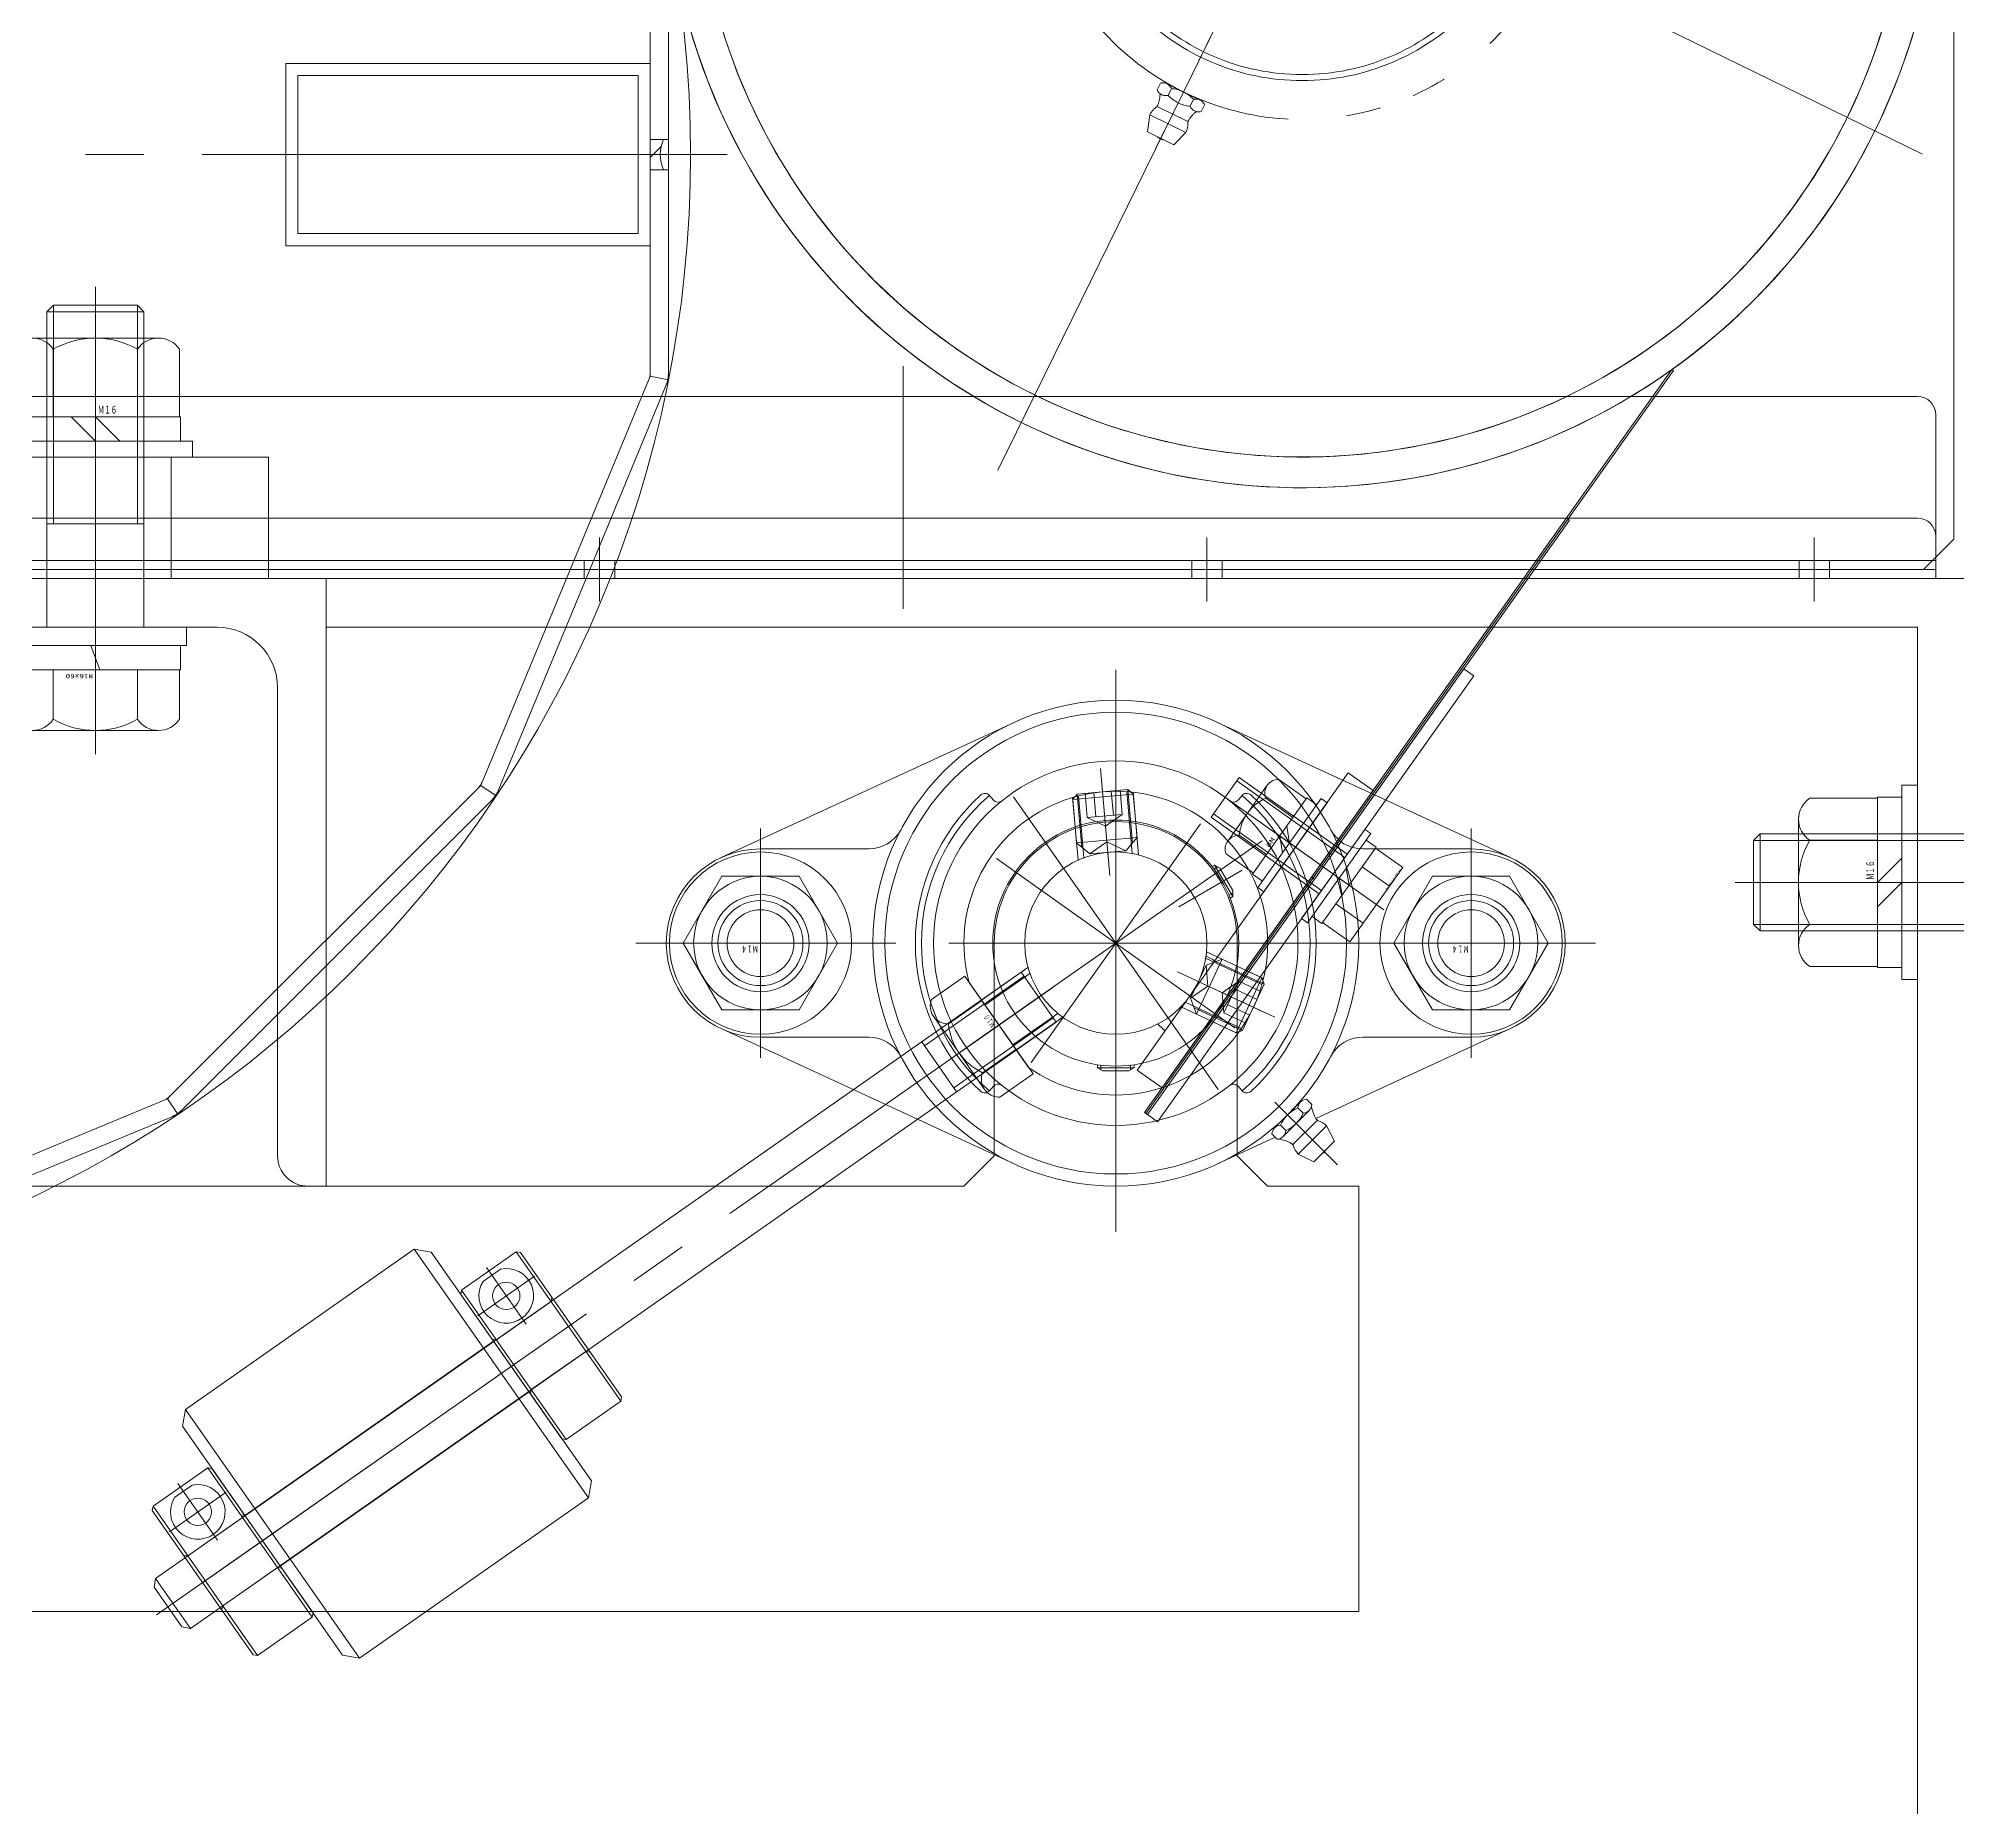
# Model space of a CAD drawing. Units: millimetres at full size. Extents: x -32787 to 32787, y -11878 to 14562.
# Drawn here: x -24617 to -24301, y 12595.9 to 12887.1 of the extents above; entities that cross this region are included whole.
import ezdxf
from ezdxf.enums import TextEntityAlignment as Align

# ---------------------------------------------------------------- set-up
doc = ezdxf.new("R2010")
doc.units = ezdxf.units.MM
doc.header["$LTSCALE"] = 9.6
doc.linetypes.add('CHAIN2', pattern=[12, 9, -1, 1, -1])
doc.linetypes.add('DOUBLE_CHAIN2', pattern=[12.8, 9, -1, 0.6, -0.6, 0.6, -1])
for name, color, linetype, lineweight in [('0-2_0', 2, 'Continuous', 9), ('0-3_05_CENTER', 2, 'CHAIN2', 9), ('0-4_04_HIDDEN', 7, 'Continuous', 9), ('0-5_10_DRAFT', 1, 'Continuous', 9), ('0-7_01_外形線', 134, 'Continuous', 9), ('0-8_04_中心線', 4, 'CHAIN2', 9), ('0-9_03_かくれ線', 5, 'Continuous', 9), ('0-A_06_PHANTOM', 2, 'DOUBLE_CHAIN2', 9)]:
    doc.layers.add(name, color=color, linetype=linetype, lineweight=lineweight)
doc.styles.add('ＭＳ ゴシック', font='')
doc.styles.get('ＭＳ ゴシック').set_extended_font_data('MS Gothic')

# ---------------------------------------------------------------- blocks, each defined once
blk = doc.blocks.new('M14Nv_1_1_1')
at = {"layer": '0-2_0', "color": 134, "linetype": 'CHAIN2'}
for p, q in [((0, -18.89), (0, 18.89)), ((18.89, 0), (-18.89, 0))]:
    blk.add_line(p, q, dxfattribs=at)
at = {"layer": '0-2_0', "color": 134}
for p, q in [((-6.35, 10.999), (-12.7, 0)), ((6.35, 10.999), (-6.35, 10.999)), ((12.7, 0), (6.35, 10.999)), ((-12.7, 0), (-6.35, -10.999)), ((6.35, -10.999), (12.7, 0)), ((-6.35, -10.999), (6.35, -10.999))]:
    blk.add_line(p, q, dxfattribs=at)
for radius in [15, 10.999, 7, 5.5]:
    blk.add_circle((0, 0), radius, dxfattribs=at)
at = {"layer": '0-5_10_DRAFT', "style": 'ＭＳ ゴシック', "width": 0.6}
blk.add_text('Ｍ１４', height=1.1, dxfattribs=at).set_placement((0.387, 0.104), align=Align.BOTTOM_LEFT)
blk = doc.blocks.new('MUCAFL206a_1_1')
at = {"layer": '0-2_0', "linetype": 'CHAIN2'}
for p, q in [((0, -45), (0, 45)), ((-26.163, 26.163), (-36.487, 36.487)), ((-58.5, -13), (-58.5, 13)), ((58.5, -13), (58.5, 13)), ((-79, 0), (79, 0)), ((-20.785, -12), (-10.392, -6))]:
    blk.add_line(p, q, dxfattribs=at)
at = {"layer": '0-2_0'}
for p, q in [((-35.992, 32.598), (-32.598, 35.992)), ((-30.052, 34.719), (-32.598, 35.992)), ((-26.234, 31.95), (-16.752, 36.323)), ((64.991, 14.075), (16.752, 36.323)), ((-34.719, 30.052), (-35.992, 32.598)), ((-34.719, 30.052), (-30.052, 34.719)), ((-29.171, 33.13), (-33.13, 29.171)), ((-31.842, 27.555), (-27.555, 31.842)), ((-26.579, 32.294), (-25.688, 31.404)), ((-64.991, 14.075), (-32.94, 28.857)), ((-26.141, 30.428), (-30.428, 26.141)), ((-28.008, 30.865), (-27.117, 29.975)), ((-31.404, 25.688), (-32.294, 26.579)), ((-30.865, 28.008), (-29.975, 27.117)), ((-20.14, 23.546), (-20.79, 24.306)), ((20.14, 23.546), (20.79, 24.306)), ((-3, 20.027), (-3, 20.5)), ((-2.45, 20.101), (-2.45, 20.818)), ((2.134, 21), (-2.134, 21)), ((3, 20.5), (2.134, 21)), ((2.45, 20.101), (2.45, 20.818)), ((3, 20.027), (3, 20.5)), ((-58.5, 15.5), (-40.666, 15.5)), ((58.5, 15.5), (40.666, 15.5)), ((-18.843, -7.415), (-19.254, -7.652)), ((-19.254, -7.652), (-19.254, -8.652)), ((-19.254, -7.652), (-16.254, -12.848)), ((-18.633, -7.929), (-19.254, -8.287)), ((-19.254, -8.652), (-17.12, -12.348)), ((-16.254, -12.848), (-17.12, -12.348)), ((-16.183, -12.172), (-16.804, -12.531)), ((-15.843, -12.611), (-16.254, -12.848)), ((-64.991, -14.075), (-16.752, -36.323)), ((-58.5, -15.5), (-40.666, -15.5)), ((64.991, -14.075), (16.752, -36.323)), ((58.5, -15.5), (40.666, -15.5)), ((-20.14, -23.546), (-20.79, -24.306)), ((20.14, -23.546), (20.79, -24.306))]:
    blk.add_line(p, q, dxfattribs=at)
blk.add_lwpolyline([(3, 20.5), (-3, 20.5), (-2.134, 21)], dxfattribs=at)
for centre, radius in [((0, 0), 40), ((0, 0), 38), ((0, 0), 30), ((0, 0), 20.25), ((0, 0), 15), ((-58.5, 0), 8), ((58.5, 0), 8)]:
    blk.add_circle(centre, radius, dxfattribs=at)
for centre, radius, start, end in [((-33.243, 33.243), 1.587, 114.55499, 155.44501), ((-32.385, 32.385), 3.3, 17.94674, 45), ((-28.485, 33.649), 0.8, 197.94674, 240.21567), ((-25.902, 38.162), 6, 240.21567, 260.68018), ((-26.45, 30.736), 1.563, 94.73979, 175.26021), ((-32.385, 32.385), 3.3, 225, 252.05326), ((-33.649, 28.485), 0.8, 29.78433, 72.05326), ((-38.162, 25.902), 6, 9.31982, 29.78433), ((-25.669, 25.669), 5.698, 114.22909, 155.77091), ((-32.313, 32.313), 5.698, 294.22909, 335.77091), ((-27.246, 31.533), 1.563, 274.73979, 355.26021), ((-30.736, 26.45), 1.563, 94.73979, 175.26021), ((-31.533, 27.246), 1.563, 274.73979, 355.26021), ((0, 0), 33, 132.33239, 227.66761), ((0, 0), 32, 130.5416, 229.4584), ((-21.55, 23.656), 1, 40.5416, 132.33239), ((-19.38, 24.196), 1, 220.5416, 308.69303), ((19.38, 24.196), 1, 231.30697, 319.4584), ((21.55, 23.656), 1, 47.66761, 139.4584), ((0, 0), 32, 310.5416, 49.4584), ((0, 0), 33, 312.33239, 47.66761), ((-40.666, 21.5), 6, 270, 332.13491), ((40.666, 21.5), 6, 207.86509, 270), ((-58.5, 0), 15.5, 90, 270), ((58.5, 0), 15.5, 270, 90), ((-40.666, -21.5), 6, 27.86509, 90), ((40.666, -21.5), 6, 90, 152.13491), ((-21.55, -23.656), 1, 227.66761, 319.4584), ((-19.38, -24.196), 1, 51.30697, 139.4584), ((19.38, -24.196), 1, 40.5416, 128.69303), ((21.55, -23.656), 1, 220.5416, 312.33239)]:
    blk.add_arc(centre, radius, start, end, dxfattribs=at)
blk = doc.blocks.new('M10Nu_1_1_1')
at = {"layer": '0-2_0', "color": 134}
for p, q in [((-9.8, 0), (-9.8, 6.687)), ((-7.35, 8), (7.35, 8)), ((-4.9, 0), (-4.9, 6.687)), ((4.9, 6.687), (4.9, 0)), ((9.8, 6.687), (9.8, 0)), ((-9.8, 0), (9.8, 0))]:
    blk.add_line(p, q, dxfattribs=at)
at = {"layer": '0-2_0', "color": 134, "linetype": 'CHAIN2'}
blk.add_line((0, 8), (0, 0), dxfattribs=at)
at = {"layer": '0-2_0', "color": 134}
for centre, radius, start, end in [((-7.35, 5.058), 2.942, 33.626, 146.374), ((0, -1.8), 9.8, 60, 120), ((7.35, 5.058), 2.942, 33.626, 146.374)]:
    blk.add_arc(centre, radius, start, end, dxfattribs=at)
at = {"layer": '0-5_10_DRAFT', "style": 'ＭＳ ゴシック', "width": 0.6}
blk.add_text('Ｍ１０', height=0.9164, dxfattribs=at).set_placement((0.256, 0.117), align=Align.BOTTOM_LEFT)
blk = doc.blocks.new('A$C20721D5E_1_1_1')
at = {"layer": '0-2_0', "color": 134}
for p, q in [((-174, 5), (-174, -5)), ((-20, -5), (-20, 5)), ((0, 4.188), (-20, 4.188)), ((0, -4.188), (-20, -4.188))]:
    blk.add_line(p, q, dxfattribs=at)
blk.add_lwpolyline([(0, -5), (-174, -5), (-175, -4), (-175, 4), (-174, 5), (0, 5)], close=True, dxfattribs=at)
at = {"layer": '0-3_05_CENTER'}
blk.add_line((-177.274, 0), (2.616, 0), dxfattribs=at)
blk = doc.blocks.new('A$C61520A35_1_1_1')
at = {"layer": '0-2_0', "color": 134}
blk.add_line((-23.5, 8.529), (-23.5, -8.529), dxfattribs=at)
blk.add_circle((0, 0), 15, dxfattribs=at)
blk.add_arc((0, 0), 25, 199.94844, 160.05156, dxfattribs=at)
at = {"layer": '0-3_05_CENTER'}
for p, q in [((0, 29.392), (0, -29.392)), ((5.593, 9.687), (14.437, 25.006)), ((-29.392, 0), (29.392, 0)), ((5.593, -9.687), (14.437, -25.006))]:
    blk.add_line(p, q, dxfattribs=at)
at = {"layer": '0-4_04_HIDDEN'}
for p, q in [((7.917, 23.713), (2.741, 14.747)), ((8.875, 23.372), (3.764, 14.52)), ((15.803, 19.372), (10.693, 10.52)), ((16.578, 18.713), (11.401, 9.747)), ((-23.5, 5), (-14.142, 5)), ((-23.5, 4), (-14.457, 4)), ((-23.5, -4), (-14.457, -4)), ((-23.5, -5), (-14.142, -5)), ((15.803, -19.372), (10.693, -10.52)), ((16.578, -18.713), (11.401, -9.747)), ((7.917, -23.713), (2.741, -14.747)), ((8.875, -23.372), (3.764, -14.52))]:
    blk.add_line(p, q, dxfattribs=at)
blk = doc.blocks.new('SCS10-12a_1_1_1')
at = {"layer": '0-2_0'}
for p, q in [((0, 14.5), (0.5, 15)), ((0, 14.5), (0, -14.5)), ((0.5, 15), (0.5, -15)), ((0.5, 15), (11.5, 15)), ((11.5, 15), (11.5, -15)), ((11.5, 15), (12, 14.5)), ((12, 14.5), (12, -14.5)), ((0.5, 5), (0, 5.5)), ((0.5, 5), (11.5, 5)), ((12, 5.5), (11.5, 5)), ((0, -5.5), (0.5, -5)), ((0.5, -5), (11.5, -5)), ((11.5, -5), (12, -5.5)), ((0, -14.5), (0.5, -15)), ((0.5, -15), (11.5, -15)), ((4.241, -14.142), (7.759, -14.142)), ((12, -14.5), (11.5, -15))]:
    blk.add_line(p, q, dxfattribs=at)
at = {"layer": '0-2_0', "linetype": 'CHAIN2'}
for p, q in [((6, -4.31), (6, -15.69)), ((0.31, -10), (11.69, -10))]:
    blk.add_line(p, q, dxfattribs=at)
at = {"layer": '0-2_0'}
blk.add_circle((6, -10), 2.25, dxfattribs=at)
blk.add_arc((6, -10), 4.5, 293.00444, 246.99556, dxfattribs=at)
at = {"layer": '0-5_10_DRAFT'}
blk.add_line((0, 0), (12, 0), dxfattribs=at)
blk = doc.blocks.new('A$C21C31411_1_1_1')
at = {"layer": '0-2_0', "color": 134}
for p, q in [((-48, 25), (-48, -25)), ((-2, 25), (-2, -25))]:
    blk.add_line(p, q, dxfattribs=at)
blk.add_lwpolyline([(-48, -25), (-2, -25), (0, -23), (0, 23), (-2, 25), (-48, 25), (-50, 23), (-50, -23)], close=True, dxfattribs=at)
at = {"layer": '0-4_04_HIDDEN'}
for p, q in [((-50, 5.1), (0, 5.1)), ((-50, -5.1), (0, -5.1))]:
    blk.add_line(p, q, dxfattribs=at)
at = {"layer": '0-5_10_DRAFT'}
blk.add_line((-50, 0), (0, 0), dxfattribs=at)
blk = doc.blocks.new('MSSU10-12a_1_1_1')
at = {"layer": '0-3_05_CENTER'}
blk.add_line((2, 0), (-12, 0), dxfattribs=at)
at = {"layer": '0-4_04_HIDDEN', "color": 2}
for p, q in [((-10, 4.188), (-9.188, 5)), ((-10, 4.188), (-1.188, 4.188)), ((-9.188, 5), (-2, 5)), ((-9.188, 5), (-9.188, -5)), ((-2, 5), (-2, -5)), ((-6, 2.887), (-10, 2.887)), ((-10, 1.443), (-6, 1.443)), ((-6, 2.887), (-6, -2.887)), ((-4.333, 0), (-6, 2.887)), ((-4.333, 0), (-6, -2.887)), ((0, 3), (-1.732, 0)), ((0, -3), (-1.732, 0)), ((-10, -1.443), (-6, -1.443)), ((-10, -2.887), (-6, -2.887)), ((0, -3), (-2, -5)), ((-10, -4.188), (-9.188, -5)), ((-9.188, -5), (-2, -5))]:
    blk.add_line(p, q, dxfattribs=at)
for points in [[(-10, 4.188), (-10, -4.188), (-1.188, -4.188)], [(0, -3), (0, 3), (-2, 5)]]:
    blk.add_lwpolyline(points, dxfattribs=at)
blk = doc.blocks.new('A$C11F7754A_1_1_1')
at = {"layer": '0-2_0'}
for name, p in [('A$C61520A35_1_1_1', (0, 0)), ('A$C21C31411_1_1_1', (-121.5, 0)), ('A$C20721D5E_1_1_1', (-15.5, 0))]:
    blk.add_blockref(name, p, dxfattribs=at)
for name, p, rotation in [('SCS10-12a_1_1_1', (-171.5, 0), 180), ('M10Nu_1_1_1', (-23.5, 0), 90)]:
    blk.add_blockref(name, p, dxfattribs=dict(at, rotation=rotation))
at = {"layer": '0-2_0', "xscale": -1, "rotation": 180}
blk.add_blockref('SCS10-12a_1_1_1', (-121.5, 0), dxfattribs=at)
at = {"layer": '0-4_04_HIDDEN', "rotation": 240}
blk.add_blockref('MSSU10-12a_1_1_1', (7.5, 12.99), dxfattribs=at)
at = {"layer": '0-4_04_HIDDEN', "xscale": -1, "rotation": 300}
blk.add_blockref('MSSU10-12a_1_1_1', (7.5, -12.99), dxfattribs=at)
blk = doc.blocks.new('A$C32DA1F60_1_1_1')
at = {"layer": '0-4_04_HIDDEN'}
blk.add_lwpolyline([(-0.3, -50), (0, -50), (0, 100), (-0.3, 100)], close=True, dxfattribs=at)
at = {"layer": '0-5_10_DRAFT'}
for p, q in [((0, 2.5), (-0.3, 2.5)), ((0, 0), (-0.3, 0)), ((0, -2.5), (-0.3, -2.5))]:
    blk.add_line(p, q, dxfattribs=at)
blk = doc.blocks.new('A$C35C9035B_1_1_1')
at = {"layer": '0-3_05_CENTER'}
blk.add_line((-2.584, 0), (4.668, 0), dxfattribs=at)
at = {"layer": '0-4_04_HIDDEN'}
blk.add_lwpolyline([(2, 40), (0, 40), (0, -50), (2, -50)], close=True, dxfattribs=at)
blk = doc.blocks.new('A$C186E791B_1_1_1')
at = {"layer": '0-3_05_CENTER'}
for p, q in [((24.073, 30), (10.922, 30)), ((0, -24.073), (0, 24.073)), ((24.073, 0), (-24.073, 0))]:
    blk.add_line(p, q, dxfattribs=at)
at = {"layer": '0-4_04_HIDDEN'}
blk.add_lwpolyline([(15, -15), (20, -15), (20, 45), (15, 45)], close=True, dxfattribs=at)
blk.add_circle((0, 0), 15, dxfattribs=at)
at = {"layer": '0-4_04_HIDDEN', "color": 3}
for start, end in [(90, 103.55517), (256.42792, 270)]:
    blk.add_arc((15, -0.002), 7.036, start, end, dxfattribs=at)
blk = doc.blocks.new('A$C1E9F6952_1_1')
at = {"layer": '0-4_04_HIDDEN'}
blk.add_lwpolyline([(0.3, -50), (0, -50), (0, 70), (0.3, 70)], close=True, dxfattribs=at)
at = {"layer": '0-5_10_DRAFT'}
for p, q in [((0, 2.5), (0.3, 2.5)), ((0, 0), (0.3, 0)), ((0, -2.5), (0.3, -2.5))]:
    blk.add_line(p, q, dxfattribs=at)
blk = doc.blocks.new('A$C46CB4146_1_1_1')
at = {"layer": '0-4_04_HIDDEN', "linetype": 'CHAIN2'}
blk.add_line((0, -23.3), (0, 10.2), dxfattribs=at)
at = {"layer": '0-4_04_HIDDEN'}
for p, q in [((-7.506, 8.7), (7.506, 8.7)), ((-7.506, 3.2), (-7.506, 8.7)), ((-3.753, 3.2), (-3.753, 8.7)), ((3.753, 3.2), (3.753, 8.7)), ((7.506, 3.2), (7.506, 8.7)), ((-7.7, 3.2), (-7.7, 1.2)), ((7.7, 3.2), (-7.7, 3.2)), ((0, 1.2), (-2, 3.2)), ((0, 3.2), (2, 1.2)), ((7.7, 1.2), (7.7, 3.2)), ((-9, 1.2), (9, 1.2)), ((-9, 1.2), (-9, 0)), ((-9, 0), (9, 0)), ((-4, -21.8), (-4, 0)), ((-3.323, -21.8), (-3.323, 0)), ((3.323, -21.8), (3.323, 0)), ((4, -21.8), (4, 0)), ((9, 0), (9, 1.2)), ((-4, -21.8), (4, -21.8))]:
    blk.add_line(p, q, dxfattribs=at)
at = {"layer": '0-5_10_DRAFT', "style": 'ＭＳ ゴシック', "width": 1.8}
blk.add_text('BT-M8x25L,SW,PW', height=0.2199, dxfattribs=at).set_placement((2.973, 8.358), align=Align.BOTTOM_LEFT)
blk = doc.blocks.new('M8Nza_1_1_1')
at = {"layer": '0-4_04_HIDDEN'}
for p, q in [((5.625, 9.7), (-5.625, 9.7)), ((-7.5, 8.695), (-7.5, 3.2)), ((-3.75, 3.2), (-3.75, 8.695)), ((3.75, 8.695), (3.75, 3.2)), ((7.5, 3.2), (7.5, 8.695)), ((-7.7, 3.2), (7.7, 3.2)), ((-7.7, 3.2), (-7.7, 1.2)), ((0, 1.2), (-2, 3.2)), ((0, 3.2), (2, 1.2)), ((7.7, 3.2), (7.7, 1.2))]:
    blk.add_line(p, q, dxfattribs=at)
at = {"layer": '0-4_04_HIDDEN', "linetype": 'CHAIN2'}
blk.add_line((0, 9.7), (0, 0), dxfattribs=at)
at = {"layer": '0-4_04_HIDDEN'}
blk.add_lwpolyline([(-9, 1.2), (9, 1.2), (9, 0), (-9, 0)], close=True, dxfattribs=at)
for centre, radius, start, end in [((-5.625, 7.448), 2.252, 33.626, 146.374), ((0, 2.2), 7.5, 60, 120), ((5.625, 7.448), 2.252, 33.626, 146.374)]:
    blk.add_arc(centre, radius, start, end, dxfattribs=at)
at = {"layer": '0-5_10_DRAFT', "style": 'ＭＳ ゴシック', "width": 1.75}
blk.add_text('M8', height=0.7331, dxfattribs=at).set_placement((0.868, 3.273), align=Align.BOTTOM_LEFT)
blk = doc.blocks.new('A$C65AA1DB4_1_1')
at = {"layer": '0-4_04_HIDDEN', "xscale": -1}
blk.add_blockref('A$C32DA1F60_1_1_1', (20, 30), dxfattribs=at)
at = {"layer": '0-4_04_HIDDEN'}
for name, p in [('A$C1E9F6952_1_1', (20.3, 30)), ('A$C35C9035B_1_1_1', (20.6, 30)), ('A$C186E791B_1_1_1', (0, 0))]:
    blk.add_blockref(name, p, dxfattribs=at)
at = {"layer": '0-4_04_HIDDEN', "xscale": -1}
for name, p, rotation in [('A$C46CB4146_1_1_1', (22.6, 30), 270), ('M8Nza_1_1_1', (15, 30), 90)]:
    blk.add_blockref(name, p, dxfattribs=dict(at, rotation=rotation))
blk = doc.blocks.new('A$C6DCD7F69_1_1_1')
at = {"layer": '0-3_05_CENTER'}
for p, q in [((0, 113.744), (0, -113.744)), ((113.744, 0), (-113.744, 0))]:
    blk.add_line(p, q, dxfattribs=at)
at = {"layer": '0-4_04_HIDDEN'}
for radius in [105, 99.95, 20, 17.5]:
    blk.add_circle((0, 0), radius, dxfattribs=at)
blk = doc.blocks.new('MUCP207a_1')
at = {"layer": '0-3_05_CENTER'}
for p, q in [((0, 0), (0, 102.469)), ((-49.422, 47.6), (49.422, 47.6)), ((-24.682, 33.35), (-12.557, 40.35)), ((-63.5, 17), (-63.5, -5)), ((63.5, 17), (63.5, -5))]:
    blk.add_line(p, q, dxfattribs=at)
at = {"layer": '0-4_04_HIDDEN', "color": 2}
for p, q in [((-74, 12), (-74, 0)), ((-53, 12), (-53, 0)), ((53, 12), (53, 0)), ((74, 12), (74, 0))]:
    blk.add_line(p, q, dxfattribs=at)
at = {"layer": '0-A_06_PHANTOM'}
for p, q in [((-3.3, 97.8), (-2.4, 100.5)), ((-2.4, 100.5), (2.4, 100.5)), ((3.3, 97.8), (2.4, 100.5)), ((-3.3, 97.8), (3.3, 97.8)), ((-2.8, 96.054), (2.8, 96.054)), ((-4.041, 92.37), (-4.041, 93.63)), ((3.031, 92), (-3.031, 92)), ((-2.021, 93.63), (-2.021, 92.37)), ((2.021, 93.63), (2.021, 92.37)), ((4.041, 93.63), (4.041, 92.37)), ((-3.45, 71.351), (-3.45, 72.818)), ((2.961, 73.1), (-2.961, 73.1)), ((4, 72.5), (2.961, 73.1)), ((3.45, 71.351), (3.45, 72.818)), ((4, 72.5), (-4, 72.5)), ((4, 71.264), (4, 72.5)), ((-45.5, 11), (-44.381, 48.91)), ((45.5, 11), (44.381, 48.91)), ((-22.294, 38.712), (-23.564, 37.979)), ((-23.564, 38.614), (-23.564, 37.414)), ((-23.564, 37.414), (-20.603, 32.286)), ((-19.564, 31.686), (-20.603, 32.286)), ((-18.844, 32.737), (-20.114, 32.003)), ((-18.494, 32.304), (-19.564, 31.686)), ((-83.5, 11), (-83.5, 0)), ((-83.5, 11), (-78.5, 11)), ((-79.5, 12), (-45.47, 12)), ((-79.5, 11), (-79.5, 12)), ((-78.5, 11), (-45.5, 11)), ((-45.5, 11), (-36.946, 11)), ((-36.946, 0), (-36.946, 11)), ((36.946, 11), (45.5, 11)), ((36.946, 11), (36.946, 0)), ((45.47, 12), (79.5, 12)), ((45.5, 11), (78.5, 11)), ((78.5, 11), (83.5, 11)), ((79.5, 11), (79.5, 12)), ((83.5, 0), (83.5, 11)), ((-83.5, 0), (-36.946, 0)), ((-36.946, 1), (36.946, 1)), ((36.946, 0), (83.5, 0))]:
    blk.add_line(p, q, dxfattribs=at)
for points in [[(-4, 71.264), (-4, 72.5), (-2.961, 73.1)], [(-22.494, 39.232), (-23.564, 38.614), (-19.564, 31.686)]]:
    blk.add_lwpolyline(points, dxfattribs=at)
for radius in [38, 37, 24, 17.5]:
    blk.add_circle((0, 47.6), radius, dxfattribs=at)
for centre, radius, start, end in [((0, 99.012), 1.587, 69.55499, 110.44501), ((0, 97.8), 3.3, 180, 208.06161), ((-8.789, 96.424), 6, 336.17154, 353.89834), ((-3.618, 95.871), 0.8, 353.89834, 28.06161), ((3.618, 95.871), 0.8, 151.93839, 186.10166), ((8.789, 96.424), 6, 186.10166, 203.82846), ((0, 97.8), 3.3, 331.93839, 0), ((0, 47.6), 44.4, 1.69122, 178.30878), ((-3.031, 92.437), 1.563, 49.73979, 130.26021), ((-3.031, 93.563), 1.563, 229.73979, 310.26021), ((0, 88.302), 5.698, 69.22909, 110.77091), ((0, 97.698), 5.698, 249.22909, 290.77091), ((3.031, 92.437), 1.563, 49.73979, 130.26021), ((3.031, 93.563), 1.563, 229.73979, 310.26021)]:
    blk.add_arc(centre, radius, start, end, dxfattribs=at)
blk = doc.blocks.new('A$C7EF059D2_1_1')
at = {"layer": '0-2_0', "color": 134}
for radius, start, end in [(105, 216.89691, 90.81241), (99.95, 215.41466, 92.29465)]:
    blk.add_arc((260.032, 162.203), radius, start, end, dxfattribs=at)
at = {"layer": '0-2_0', "rotation": 243.85466}
blk.add_blockref('MUCP207a_1', (217.302, 183.178), dxfattribs=at)
at = {"layer": '0-4_04_HIDDEN', "rotation": 333.85466}
blk.add_blockref('A$C6DCD7F69_1_1_1', (260.032, 162.203), dxfattribs=at)
blk = doc.blocks.new('M16Nza_1_1_1')
at = {"layer": '0-2_0', "color": 134}
for p, q in [((-10.387, 19.6), (10.387, 19.6)), ((-13.85, 17.744), (-13.85, 6.6)), ((-6.925, 6.6), (-6.925, 17.744)), ((6.925, 17.744), (6.925, 6.6)), ((13.85, 6.6), (13.85, 17.744)), ((-4, 6.6), (0, 2.6)), ((0, 6.6), (4, 2.6)), ((14, 6.6), (14, 2.6))]:
    blk.add_line(p, q, dxfattribs=at)
at = {"layer": '0-2_0', "color": 134, "linetype": 'CHAIN2'}
blk.add_line((0, 0), (0, 19.6), dxfattribs=at)
at = {"layer": '0-2_0', "color": 134}
blk.add_lwpolyline([(-14, 2.6), (-14, 6.6), (14, 6.6)], dxfattribs=at)
blk.add_lwpolyline([(-16, 2.6), (16, 2.6), (16, 0), (-16, 0)], close=True, dxfattribs=at)
for centre, radius, start, end in [((-10.387, 15.442), 4.158, 33.626, 146.374), ((0, 5.75), 13.85, 60, 120), ((10.387, 15.442), 4.158, 33.626, 146.374)]:
    blk.add_arc(centre, radius, start, end, dxfattribs=at)
at = {"layer": '0-5_10_DRAFT', "style": 'ＭＳ ゴシック', "width": 0.6}
blk.add_text('Ｍ１６', height=1.257, dxfattribs=at).set_placement((0.41, 6.782), align=Align.BOTTOM_LEFT)
blk = doc.blocks.new('MUCP212a_1_1_1')
at = {"layer": '0-2_0'}
for p, q in [((-2.4, 146.5), (-3.3, 143.8)), ((-2.4, 146.5), (2.4, 146.5)), ((2.4, 146.5), (3.3, 143.8)), ((-3.3, 143.8), (3.3, 143.8)), ((-3.5, 140), (-4.041, 139.687)), ((-4.041, 138.313), (-4.041, 139.687)), ((-3.031, 140), (-3.5, 140)), ((0, 140), (-3.031, 140)), ((-2.021, 139.687), (-2.021, 138.313)), ((3.031, 140), (0, 140)), ((2.021, 139.687), (2.021, 138.313)), ((3.5, 140), (3.031, 140)), ((3.5, 140), (4.041, 139.687)), ((4.041, 139.687), (4.041, 138.313)), ((-3.5, 138), (-4.041, 138.313)), ((-3.175, 138), (-3.175, 137.926)), ((3.175, 138), (3.175, 137.926)), ((3.5, 138), (4.041, 138.313)), ((-3.614, 109.8), (-5, 109)), ((5, 109), (-5, 109)), ((-5, 107.974), (-5, 109)), ((3.614, 109.8), (-3.614, 109.8)), ((3.614, 109.8), (5, 109)), ((5, 107.974), (5, 109)), ((-68.192, 70.863), (-68.984, 20)), ((68.984, 20), (68.192, 70.863)), ((-35.56, 55.043), (-36.448, 54.53)), ((-36.448, 54.53), (-31.448, 45.87)), ((-36.448, 52.93), (-36.448, 54.53)), ((-36.448, 52.93), (-32.834, 46.67)), ((-32.834, 46.67), (-31.448, 45.87)), ((-30.56, 46.383), (-31.448, 45.87)), ((-120.5, 0), (-120.5, 20)), ((-50.5, 20), (-120.5, 20)), ((-50.5, 0), (-50.5, 20)), ((50.5, 20), (120.5, 20)), ((50.5, 0), (50.5, 20)), ((120.5, 0), (120.5, 20)), ((-120.5, 0), (120.5, 0))]:
    blk.add_line(p, q, dxfattribs=at)
for points in [[(-2.906, 139.995), (-2.969, 139.999), (-3.031, 140), (-3.094, 139.999), (-3.156, 139.995), (-3.218, 139.989), (-3.279, 139.98), (-3.341, 139.969), (-3.402, 139.955), (-3.464, 139.939), (-3.526, 139.921), (-3.588, 139.9), (-3.651, 139.877), (-3.714, 139.852), (-3.778, 139.824), (-3.842, 139.793), (-3.908, 139.761), (-3.974, 139.725), (-4.041, 139.687)], [(1.114, 139.9), (0.989, 139.921), (0.866, 139.939), (0.742, 139.955), (0.619, 139.969), (0.496, 139.98), (0.373, 139.989), (0.249, 139.995), (0.125, 139.999), (0, 140), (-0.125, 139.999), (-0.249, 139.995), (-0.373, 139.989), (-0.496, 139.98), (-0.619, 139.969), (-0.742, 139.955), (-0.866, 139.939), (-0.989, 139.921), (-1.114, 139.9), (-1.239, 139.877), (-1.365, 139.852), (-1.493, 139.824), (-1.622, 139.793), (-1.753, 139.761), (-1.886, 139.725), (-2.021, 139.687), (-2.088, 139.725), (-2.155, 139.761), (-2.22, 139.793), (-2.285, 139.824), (-2.348, 139.852), (-2.412, 139.877), (-2.474, 139.9), (-2.536, 139.921), (-2.598, 139.939), (-2.66, 139.955), (-2.721, 139.969), (-2.783, 139.98), (-2.845, 139.989), (-2.906, 139.995)], [(4.041, 139.687), (3.974, 139.725), (3.908, 139.761), (3.842, 139.793), (3.778, 139.824), (3.714, 139.852), (3.651, 139.877), (3.588, 139.9), (3.526, 139.921), (3.464, 139.939), (3.402, 139.955), (3.341, 139.969), (3.279, 139.98), (3.218, 139.989), (3.156, 139.995), (3.094, 139.999), (3.031, 140), (2.969, 139.999), (2.906, 139.995), (2.845, 139.989), (2.783, 139.98), (2.721, 139.969), (2.66, 139.955), (2.598, 139.939), (2.536, 139.921), (2.474, 139.9), (2.412, 139.877), (2.348, 139.852), (2.285, 139.824), (2.22, 139.793), (2.155, 139.761), (2.088, 139.725), (2.021, 139.687), (1.886, 139.725), (1.753, 139.761), (1.622, 139.793), (1.493, 139.824), (1.365, 139.852), (1.239, 139.877), (1.114, 139.9)], [(-4.041, 138.313), (-3.974, 138.275), (-3.908, 138.239), (-3.842, 138.207), (-3.778, 138.176), (-3.714, 138.148), (-3.651, 138.123), (-3.588, 138.1), (-3.526, 138.079), (-3.464, 138.061), (-3.402, 138.045), (-3.341, 138.031), (-3.279, 138.02), (-3.218, 138.011), (-3.156, 138.005), (-3.094, 138.001), (-3.031, 138)], [(-3.5, 138), (-3.031, 138), (0, 138), (3.031, 138), (3.5, 138)], [(-3.031, 138), (-2.969, 138.001), (-2.906, 138.005), (-2.845, 138.011), (-2.783, 138.02), (-2.721, 138.031), (-2.66, 138.045), (-2.598, 138.061), (-2.536, 138.079), (-2.474, 138.1), (-2.412, 138.123), (-2.348, 138.148), (-2.285, 138.176), (-2.22, 138.207), (-2.155, 138.239), (-2.088, 138.275), (-2.021, 138.313)], [(-2.021, 138.313), (-1.886, 138.275), (-1.753, 138.239), (-1.622, 138.207), (-1.493, 138.176), (-1.365, 138.148), (-1.239, 138.123), (-1.114, 138.1), (-0.989, 138.079), (-0.866, 138.061), (-0.742, 138.045), (-0.619, 138.031), (-0.496, 138.02), (-0.373, 138.011), (-0.249, 138.005), (-0.125, 138.001), (0, 138)], [(0, 138), (0.125, 138.001), (0.249, 138.005), (0.373, 138.011), (0.496, 138.02), (0.619, 138.031), (0.742, 138.045), (0.866, 138.061), (0.989, 138.079), (1.114, 138.1), (1.239, 138.123), (1.365, 138.148), (1.493, 138.176), (1.622, 138.207), (1.753, 138.239), (1.886, 138.275), (2.021, 138.313)], [(2.021, 138.313), (2.088, 138.275), (2.155, 138.239), (2.22, 138.207), (2.285, 138.176), (2.348, 138.148), (2.412, 138.123), (2.474, 138.1), (2.536, 138.079), (2.598, 138.061), (2.66, 138.045), (2.721, 138.031), (2.783, 138.02), (2.845, 138.011), (2.906, 138.005), (2.969, 138.001), (3.031, 138)], [(3.031, 138), (3.094, 138.001), (3.156, 138.005), (3.218, 138.011), (3.279, 138.02), (3.341, 138.031), (3.402, 138.045), (3.464, 138.061), (3.526, 138.079), (3.588, 138.1), (3.651, 138.123), (3.714, 138.148), (3.778, 138.176), (3.842, 138.207), (3.908, 138.239), (3.974, 138.275), (4.041, 138.313)]]:
    blk.add_lwpolyline(points, dxfattribs=at)
for radius in [58, 53.188, 38.5, 30]:
    blk.add_circle((0, 69.8), radius, dxfattribs=at)
for centre, radius, start, end in [((0, 145.212), 1.587, 54.19606, 125.80394), ((0, 143.8), 3.3, 180, 207.48703), ((-3.637, 141.908), 0.8, 348.65336, 27.48703), ((3.637, 141.908), 0.8, 152.51297, 191.34664), ((0, 143.8), 3.3, 332.51297, 0), ((-8.736, 142.931), 6, 330.76098, 348.65336), ((8.736, 142.931), 6, 191.34664, 209.23902), ((0, 69.8), 68.2, 0.89288, 179.10712)]:
    blk.add_arc(centre, radius, start, end, dxfattribs=at)
at = {"layer": '0-3_05_CENTER'}
for p, q in [((0, 154.6), (0, 0)), ((76.312, 69.8), (-76.312, 69.8)), ((-37.239, 48.3), (-23.383, 56.3)), ((-92, 27.055), (-92, -7.444)), ((92, 27.055), (92, -7.444))]:
    blk.add_line(p, q, dxfattribs=at)
at = {"layer": '0-4_04_HIDDEN', "color": 2}
for p, q in [((-104.5, 0), (-104.5, 20)), ((-79.5, 0), (-79.5, 20)), ((79.5, 0), (79.5, 20)), ((104.5, 0), (104.5, 20))]:
    blk.add_line(p, q, dxfattribs=at)
blk = doc.blocks.new('A$C478F6F38_1_1_1')
at = {"layer": '0-4_04_HIDDEN'}
for points in [[(15, 0), (-15, 0), (-15, -60), (15, -60)], [(13, -2), (-13, -2), (-13, -58), (13, -58)]]:
    blk.add_lwpolyline(points, close=True, dxfattribs=at)
blk = doc.blocks.new('A$C34463D87_1_1_1')
at = {"layer": '0-2_0', "color": 134}
for p, q in [((183.349, -35.874), (183.349, 35.874)), ((186.349, -35.874), (186.349, 35.874)), ((169.544, -69.8), (183.121, -37.022)), ((172.791, -69.8), (185.892, -38.17))]:
    blk.add_line(p, q, dxfattribs=at)
at = {"layer": '0-2_0', "color": 3}
blk.add_lwpolyline([(183.349, -0.499), (183.848, 0), (185.164, 1.316)], dxfattribs=at)
blk.add_arc((190.802, 0), 5.805, 154.49207, 205.50793, dxfattribs=at)
at = {"layer": '0-2_0', "color": 134}
for radius in [3, 6]:
    blk.add_arc((180.349, -35.874), radius, 337.5, 0, dxfattribs=at)
at = {"layer": '0-3_05_CENTER'}
blk.add_line((195.993, 0), (-195.993, 0), dxfattribs=at)
at = {"layer": '0-4_04_HIDDEN'}
for p, q in [((186.349, 2.5), (183.349, 2.5)), ((186.349, -2.5), (183.349, -2.5)), ((155.664, -103.308), (169.544, -69.8)), ((158.436, -104.456), (172.791, -69.8)), ((104.281, -155.014), (155.014, -104.281)), ((106.402, -157.135), (157.135, -106.402)), ((37.022, -183.121), (103.308, -155.664)), ((38.17, -185.892), (104.456, -158.436))]:
    blk.add_line(p, q, dxfattribs=at)
for centre, radius, start, end in [((152.893, -102.16), 3, 315, 337.5), ((152.893, -102.16), 6, 315, 337.5), ((102.16, -152.893), 3, 292.5, 315), ((102.16, -152.893), 6, 292.5, 315)]:
    blk.add_arc(centre, radius, start, end, dxfattribs=at)
at = {"layer": '0-5_10_DRAFT'}
for p, q in [((186.349, -37.067), (183.349, -36.47)), ((157.979, -105.558), (155.436, -103.859)), ((105.558, -157.979), (103.859, -155.436))]:
    blk.add_line(p, q, dxfattribs=at)
for points in [[(183.349, -35.874), (183.349, -36.47), (183.121, -37.022)], [(185.892, -38.17), (186.349, -37.067), (186.349, -35.874)], [(155.664, -103.308), (155.436, -103.859), (155.014, -104.281)], [(157.135, -106.402), (157.979, -105.558), (158.436, -104.456)], [(104.281, -155.014), (103.859, -155.436), (103.308, -155.664)], [(104.456, -158.436), (105.558, -157.979), (106.402, -157.135)]]:
    blk.add_lwpolyline(points, dxfattribs=at)
blk.add_circle((0, 0), 190, dxfattribs=at)
at = {"layer": '0-4_04_HIDDEN', "xscale": -1, "rotation": 270}
blk.add_blockref('A$C478F6F38_1_1_1', (183.349, 0), dxfattribs=at)
blk = doc.blocks.new('A$C448B04A9_1_1_1')
at = {"layer": '0-4_04_HIDDEN'}
for p, q in [((3, 100), (0, 100)), ((0, 0), (0, 100)), ((8, 18), (8, 95)), ((95, 8), (18, 8)), ((0, 0), (100, 0)), ((100, 3), (100, 0))]:
    blk.add_line(p, q, dxfattribs=at)
for centre, radius, start, end in [((3, 95), 5, 0, 90), ((18, 18), 10, 180, 270), ((95, 3), 5, 0, 90)]:
    blk.add_arc(centre, radius, start, end, dxfattribs=at)
blk = doc.blocks.new('A$C28822FB5_1_1_1')
at = {"layer": '0-2_0', "color": 134}
for p, q in [((-82, 412), (180, 412)), ((30, 360), (30, 325)), ((70, 360), (70, 325)), ((30, 325), (25, 320)), ((75, 320), (70, 325)), ((75, 320), (180, 320))]:
    blk.add_line(p, q, dxfattribs=at)
for points in [[(-90, 420), (440, 420), (440, 150), (-90, 150)], [(180, 420), (440, 420), (440, 320), (180, 320)]]:
    blk.add_lwpolyline(points, close=True, dxfattribs=at)
for points in [[(432, 158), (-82, 158), (-82, 412)], [(305.5, 250), (10, 250), (10, 320), (25, 320)]]:
    blk.add_lwpolyline(points, dxfattribs=at)
for centre in [(-8.5, 360), (108.5, 360)]:
    blk.add_circle(centre, 8, dxfattribs=at)
blk.add_arc((50, 360), 20, 0, 180, dxfattribs=at)
at = {"layer": '0-3_05_CENTER'}
for p, q in [((218, 429.087), (218, 402.837)), ((50, 312.458), (50, 387.512)), ((-71.038, 370), (-100.653, 370)), ((-8.5, 348.124), (-8.5, 371.876)), ((108.5, 348.124), (108.5, 371.876)), ((-20.376, 360), (3.376, 360)), ((77.512, 360), (22.488, 360)), ((120.376, 360), (96.624, 360))]:
    blk.add_line(p, q, dxfattribs=at)
at = {"layer": '0-4_04_HIDDEN', "xscale": -1, "rotation": 180}
blk.add_blockref('A$C448B04A9_1_1_1', (180, 420), dxfattribs=at)
blk = doc.blocks.new('A$C46B767A8_1_1_1')
at = {"layer": '0-2_0', "color": 134, "linetype": 'CHAIN2'}
blk.add_line((0, 20.915), (0, -46), dxfattribs=at)
at = {"layer": '0-2_0', "color": 134}
for p, q in [((-10.387, 17), (10.387, 17)), ((-13.85, 15.144), (-13.85, 7)), ((-6.925, 7), (-6.925, 15.144)), ((6.925, 15.144), (6.925, 7)), ((13.85, 7), (13.85, 15.144)), ((-14, 3), (-14, 7)), ((-14, 7), (14, 7)), ((0.728, 3), (-0.728, 7)), ((14, 7), (14, 3)), ((-15, 0), (-15, 3)), ((-15, 3), (15, 3)), ((-15, 0), (15, 0)), ((-8, 0), (-8, -41.918)), ((-6.918, 0), (-6.918, -43)), ((6.918, 0), (6.918, -43)), ((8, 0), (8, -41.918)), ((15, 3), (15, 0))]:
    blk.add_line(p, q, dxfattribs=at)
for points in [[(8, -41.918), (-8, -41.918), (-6.918, -43)], [(8, -41.918), (6.918, -43), (-6.918, -43)]]:
    blk.add_lwpolyline(points, dxfattribs=at)
for centre, radius, start, end in [((-10.387, 12.842), 4.158, 33.626, 146.374), ((0, 3.15), 13.85, 60, 120), ((10.387, 12.842), 4.158, 33.626, 146.374)]:
    blk.add_arc(centre, radius, start, end, dxfattribs=at)
at = {"layer": '0-5_10_DRAFT', "style": 'ＭＳ ゴシック', "width": 1.5}
blk.add_text('M16x50', height=0.7331, dxfattribs=at).set_placement((0.41, 7.482), align=Align.BOTTOM_LEFT)
blk = doc.blocks.new('A$C5136444F_1_1_1')
at = {"layer": '0-2_0', "color": 134, "linetype": 'CHAIN2'}
blk.add_line((0, 20.915), (0, -56), dxfattribs=at)
at = {"layer": '0-2_0', "color": 134}
for p, q in [((-10.387, 17), (10.387, 17)), ((-13.85, 15.144), (-13.85, 7)), ((-6.925, 7), (-6.925, 15.144)), ((6.925, 15.144), (6.925, 7)), ((13.85, 7), (13.85, 15.144)), ((-14, 3), (-14, 7)), ((-14, 7), (14, 7)), ((0.728, 3), (-0.728, 7)), ((14, 7), (14, 3)), ((-15, 0), (-15, 3)), ((-15, 3), (15, 3)), ((-15, 0), (15, 0)), ((-8, 0), (-8, -51.918)), ((8, 0), (8, -51.918)), ((15, 3), (15, 0)), ((8, -17), (-8, -17)), ((-6.917, -17), (-6.917, -53)), ((6.918, -17), (6.918, -53))]:
    blk.add_line(p, q, dxfattribs=at)
for points in [[(8, -51.918), (-8, -51.918), (-6.918, -53)], [(8, -51.918), (6.918, -53), (-6.917, -53)]]:
    blk.add_lwpolyline(points, dxfattribs=at)
for centre, radius, start, end in [((-10.387, 12.842), 4.158, 33.626, 146.374), ((0, 3.15), 13.85, 60, 120), ((10.387, 12.842), 4.158, 33.626, 146.374)]:
    blk.add_arc(centre, radius, start, end, dxfattribs=at)
at = {"layer": '0-5_10_DRAFT', "style": 'ＭＳ ゴシック', "width": 1.5}
blk.add_text('M16x60', height=0.7331, dxfattribs=at).set_placement((0.41, 7.482), align=Align.BOTTOM_LEFT)
blk = doc.blocks.new('A$C481B17CE_1_1_1')
at = {"layer": '0-3_05_CENTER'}
blk.add_line((208, 389.087), (208, 362.837), dxfattribs=at)
blk.add_line((208, 389.087), (208, 362.837), dxfattribs=at)
at = {"layer": '0-2_0', "xscale": -1}
for name, p in [('A$C34463D87_1_1_1', (300, 449.8)), ('MUCP212a_1_1_1', (300, 380)), ('M16Nza_1_1_1', (208, 400))]:
    blk.add_blockref(name, p, dxfattribs=at)
at = {"layer": '0-2_0'}
blk.add_blockref('A$C28822FB5_1_1_1', (-10, -40), dxfattribs=at)
at = {"layer": '0-2_0', "xscale": -1}
for name, p, rotation in [('A$C46B767A8_1_1_1', (-108, 330), 90), ('M16Nza_1_1_1', (-92, 330), 270)]:
    blk.add_blockref(name, p, dxfattribs=dict(at, rotation=rotation))
at = {"layer": '0-4_04_HIDDEN', "xscale": -1, "rotation": 180}
blk.add_blockref('A$C5136444F_1_1_1', (208, 372), dxfattribs=at)
blk = doc.blocks.new('A$C2B5B3F11_1_1_1')
at = {"layer": '0-3_05_CENTER'}
blk.add_line((60.962, -420), (31.347, -420), dxfattribs=at)

msp = doc.modelspace()

# ---------------------------------------------------------------- linework, layer by layer
at = {"layer": '0-2_0', "color": 134}
msp.add_lwpolyline([(-24847.571, 12924.705), (-24842.571, 12919.705), (-24652.571, 12919.705), (-24647.571, 12914.705), (-24647.571, 12804.705), (-24642.597, 12799.705), (-24306.571, 12799.705), (-24301.571, 12804.705), (-24301.571, 13169.705), (-24306.571, 13174.705), (-24842.571, 13174.705), (-24847.571, 13169.705)], close=True, dxfattribs=at)
at = {"layer": '0-7_01_外形線'}
for p, q in [((-24641.571, 12828.205), (-24307.571, 12828.205)), ((-24304.571, 12825.205), (-24304.571, 12798.23)), ((-24641.571, 12808.205), (-24307.571, 12808.205)), ((-24304.571, 12805.205), (-24304.571, 12798.23)), ((-24644.571, 12798.23), (-24304.571, 12798.23))]:
    msp.add_line(p, q, dxfattribs=at)
for centre in [(-24307.571, 12825.205), (-24307.571, 12805.205)]:
    msp.add_arc(centre, 3, 0, 90, dxfattribs=at)
at = {"layer": '0-8_04_中心線'}
for p, q in [((-24474.571, 12833.205), (-24474.571, 12793.23)), ((-24524.571, 12804.98), (-24524.571, 12794.48)), ((-24424.571, 12804.98), (-24424.571, 12794.48)), ((-24324.571, 12804.98), (-24324.571, 12794.48))]:
    msp.add_line(p, q, dxfattribs=at)
at = {"layer": '0-9_03_かくれ線'}
for p, q in [((-24644.571, 12801.205), (-24304.571, 12801.205)), ((-24527.071, 12801.23), (-24527.071, 12798.23)), ((-24522.071, 12801.23), (-24522.071, 12798.23)), ((-24427.071, 12801.23), (-24427.071, 12798.23)), ((-24422.071, 12801.23), (-24422.071, 12798.23)), ((-24327.071, 12801.23), (-24327.071, 12798.23)), ((-24322.071, 12801.23), (-24322.071, 12798.23)), ((-24644.571, 12799.705), (-24304.571, 12799.705))]:
    msp.add_line(p, q, dxfattribs=at)

# ---------------------------------------------------------------- block references
at = {"layer": '0-2_0'}
for name, p, rotation in [('A$C2B5B3F11_1_1_1', (-24249.571, 12328.23), 180), ('A$C7EF059D2_1_1', (-24571.071, 13178.23), 270), ('MUCAFL206a_1_1', (-24439.571, 12738.23), 180), ('A$C11F7754A_1_1_1', (-24439.571, 12738.23), 35), ('M14Nv_1_1_1', (-24498.071, 12738.23), 180), ('M14Nv_1_1_1', (-24381.071, 12738.23), 180)]:
    msp.add_blockref(name, p, dxfattribs=dict(at, rotation=rotation))
at = {"layer": '0-2_0', "xscale": -1}
msp.add_blockref('A$C481B17CE_1_1_1', (-24399.571, 12418.23), dxfattribs=at)
at = {"layer": '0-4_04_HIDDEN', "rotation": 324.62062}
msp.add_blockref('A$C65AA1DB4_1_1', (-24439.571, 12738.23), dxfattribs=at)

doc.saveas('drawing.dxf')
